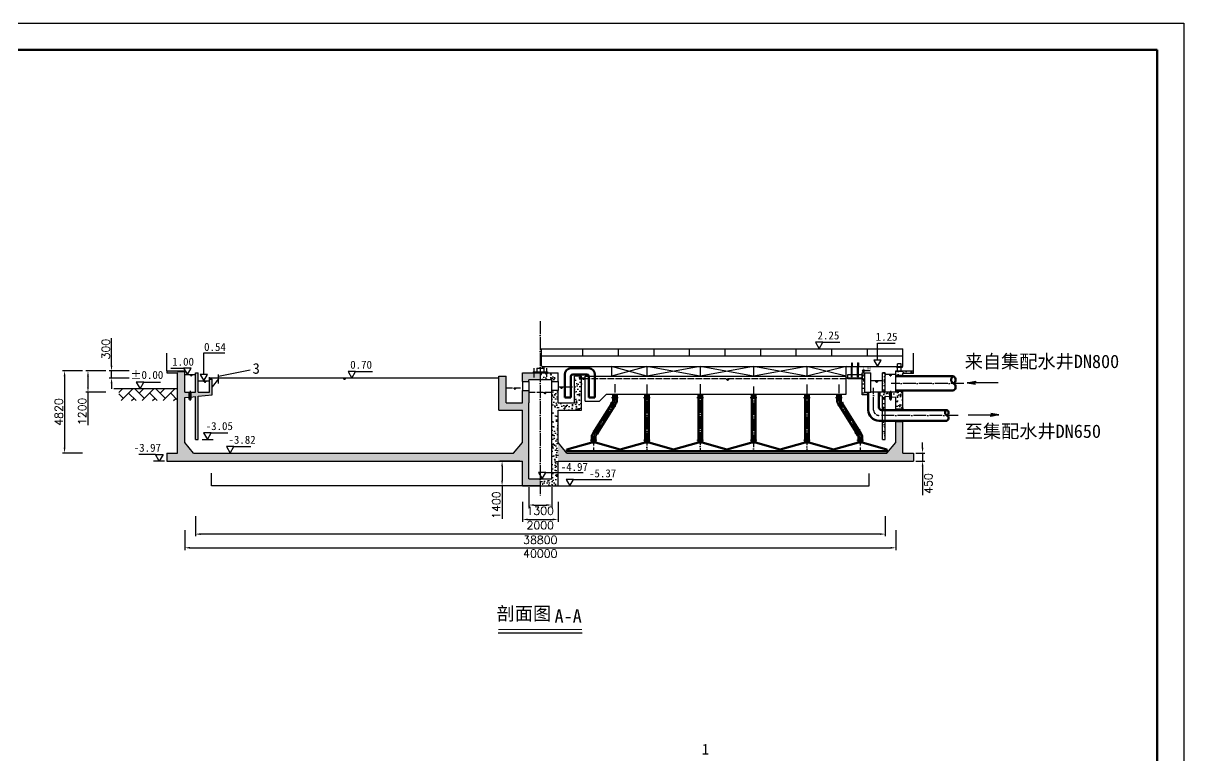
# Model space of a CAD drawing. Header units: millimetres. Extents: x 86531 to 531544, y 38321 to 278850.
# Drawn here: x 301231 to 366509, y 101596 to 142797 of the extents above; entities that cross this region are included whole.
import ezdxf

# ---------------------------------------------------------------- set-up
doc = ezdxf.new("R2010")
doc.units = ezdxf.units.MM
doc.linetypes.add('ACAD_ISO02W100', pattern=[15, 12, -3])
doc.linetypes.add('ACAD_ISO04W100', pattern=[30, 24, -3, 0, -3])
for name, color, linetype, lineweight in [('tukuang', 7, 'Continuous', 60), ('墙体', 7, 'Continuous', 30), ('墙体虚线', 7, 'ACAD_ISO02W100', 30), ('管线', 3, 'Continuous', 50), ('管线虚线', 3, 'ACAD_ISO02W100', 50)]:
    doc.layers.add(name, color=color, linetype=linetype, lineweight=lineweight)
for name, color, linetype in [('中心线', 1, 'ACAD_ISO04W100'), ('细实线', 7, 'Continuous'), ('虚线', 5, 'ACAD_ISO02W100'), ('辅助线', 5, 'Continuous')]:
    doc.layers.add(name, color=color, linetype=linetype)
doc.styles.get("Standard").update_dxf_attribs({"font": 'txt', "bigfont": 'gbcbig.shx'})
doc.dimstyles.new('二沉池', dxfattribs={"dimscale": 0, "dimtxt": 250, "dimasz": 300, "dimexe": 125, "dimexo": 125, "dimgap": 100, "dimtad": 2, "dimdec": 0, "dimtxsty": 'Standard', "dimcen": 2.5, "dimclrt": 7, "dimadec": 0, "dimazin": 0, "dimtfac": 1, "dimtdec": 0, "dimtmove": 0, "dimatfit": 3, "dimfxl": 1000, "dimfxlon": 1, "dimarcsym": 0})
pattern_1 = [(50, (249438.7, 92371.97), (546.554, -47.8173), [57.15, -628.65]), (355, (249438.7, 92371.97), (-105.7285, 573.17), [45.72, -502.92]), (100.451, (249484.24, 92368), (440.8275, 525.35), [48.57, -534.27]), (46.1842, (249438.7, 92524.37), (813.237, -126.127), [85.725, -942.975]), (96.6356, (249506.5, 92513.85), (712.2127, 742.2767), [72.855, -801.405]), (351.184, (249438.7, 92524.4), (712.214, 742.2754), [68.58, -754.38]), (21, (249514.9, 92486.27), (454.8446, -306.7966), [57.15, -628.65]), (326, (249514.9, 92486.27), (185.406, 552.564), [45.72, -502.92]), (71.4514, (249552.8, 92460.7), (640.2495, 245.7686), [48.57, -534.27]), (37.5, (249438.7, 92371.97), (9.2658, 253.6651), [0, -496.824, 0, -510.54, 0, -504.825]), (7.5, (249438.7, 92371.97), (200.459, 300.5417), [0, -291.084, 0, -485.394, 0, -192.405]), (327.5, (249268.77, 92371.97), (406.7718, -17.18623), [0, -190.5, 0, -594.36, 0, -788.67]), (317.5, (249192.57, 92371.97), (444.3875, 76.2795), [0, -247.65, 0, -394.716, 0, -560.07])]

# ---------------------------------------------------------------- blocks, each defined once
blk = doc.blocks.new('*D68')
at = {"color": 0, "lineweight": -2, "transparency": 16777216}
for p, q in [((329314, 115887), (329314, 114762)), ((331314, 115887), (331314, 114762)), ((329614, 114887), (331014, 114887))]:
    blk.add_line(p, q, dxfattribs=at)
at = {"color": 0, "transparency": 16777216}
for points in [[(329614, 114937), (329614, 114837), (329314, 114887)], [(331014, 114937), (331014, 114837), (331314, 114887)]]:
    blk.add_solid(points, dxfattribs=at)
at = {"layer": 'Defpoints', "color": 0, "transparency": 16777216}
for p in [(329314, 116772), (331314, 116772), (331314, 114887)]:
    blk.add_point(p, dxfattribs=at)
at = {"color": 7, "transparency": 16777216, "insert": (330314, 114562), "char_height": 450, "attachment_point": 5}
blk.add_mtext('2000', dxfattribs=at)
blk = doc.blocks.new('*D69')
at = {"color": 0, "lineweight": -2, "transparency": 16777216}
for p, q in [((329664, 116699), (329664, 115574)), ((330964, 116699), (330964, 115574)), ((329964, 115699), (330664, 115699))]:
    blk.add_line(p, q, dxfattribs=at)
at = {"color": 0, "transparency": 16777216}
for points in [[(329964, 115749), (329964, 115649), (329664, 115699)], [(330664, 115749), (330664, 115649), (330964, 115699)]]:
    blk.add_solid(points, dxfattribs=at)
at = {"layer": 'Defpoints', "color": 0, "transparency": 16777216}
for p in [(329664, 117172), (330964, 117172), (330964, 115699)]:
    blk.add_point(p, dxfattribs=at)
at = {"color": 7, "transparency": 16777216, "insert": (330314, 115374), "char_height": 450, "attachment_point": 5}
blk.add_mtext('1300', dxfattribs=at)
blk = doc.blocks.new('*D70')
at = {"color": 0, "lineweight": -2, "transparency": 16777216}
for p, q in [((310914, 115064), (310914, 113939)), ((349714, 115064), (349714, 113939)), ((349414, 114064), (311214, 114064))]:
    blk.add_line(p, q, dxfattribs=at)
at = {"color": 0, "transparency": 16777216}
for points in [[(311214, 114114), (311214, 114014), (310914, 114064)], [(349414, 114114), (349414, 114014), (349714, 114064)]]:
    blk.add_solid(points, dxfattribs=at)
at = {"layer": 'Defpoints', "color": 0, "transparency": 16777216}
for p in [(310914, 119392), (349714, 119392), (310914, 114064)]:
    blk.add_point(p, dxfattribs=at)
at = {"color": 7, "transparency": 16777216, "insert": (330314, 113739), "char_height": 450, "attachment_point": 5}
blk.add_mtext('38800', dxfattribs=at)
blk = doc.blocks.new('*D71')
at = {"color": 0, "lineweight": -2, "transparency": 16777216}
for p, q in [((310314, 114294), (310314, 113169)), ((350314, 114294), (350314, 113169)), ((310614, 113294), (350014, 113294))]:
    blk.add_line(p, q, dxfattribs=at)
at = {"color": 0, "transparency": 16777216}
for points in [[(310614, 113344), (310614, 113244), (310314, 113294)], [(350014, 113344), (350014, 113244), (350314, 113294)]]:
    blk.add_solid(points, dxfattribs=at)
at = {"layer": 'Defpoints', "color": 0, "transparency": 16777216}
for p in [(310314, 119222), (350314, 119222), (350314, 113294)]:
    blk.add_point(p, dxfattribs=at)
at = {"color": 7, "transparency": 16777216, "insert": (330314, 112969), "char_height": 450, "attachment_point": 5}
blk.add_mtext('40000', dxfattribs=at)
blk = doc.blocks.new('*D72')
at = {"color": 0, "lineweight": -2, "transparency": 16777216}
for p, q in [((304557, 123242), (303432, 123242)), ((303557, 122942), (303557, 118922)), ((304557, 118622), (303432, 118622))]:
    blk.add_line(p, q, dxfattribs=at)
at = {"color": 0, "transparency": 16777216}
for points in [[(303507, 122942), (303607, 122942), (303557, 123242)], [(303507, 118922), (303607, 118922), (303557, 118622)]]:
    blk.add_solid(points, dxfattribs=at)
at = {"layer": 'Defpoints', "color": 0, "transparency": 16777216}
for p in [(309914, 123242), (303557, 118622), (309914, 118622)]:
    blk.add_point(p, dxfattribs=at)
at = {"color": 7, "transparency": 16777216, "insert": (303232, 120932), "char_height": 450, "attachment_point": 5, "rotation": 90}
blk.add_mtext('4820', dxfattribs=at)
blk = doc.blocks.new('*D73')
at = {"color": 0, "lineweight": -2, "transparency": 16777216}
for p, q in [((305873, 123242), (304748, 123242)), ((304873, 122942), (304873, 122342)), ((305873, 122042), (304748, 122042)), ((304873, 122042), (304873, 120192))]:
    blk.add_line(p, q, dxfattribs=at)
at = {"color": 0, "transparency": 16777216}
for points in [[(304823, 122942), (304923, 122942), (304873, 123242)], [(304823, 122342), (304923, 122342), (304873, 122042)]]:
    blk.add_solid(points, dxfattribs=at)
at = {"layer": 'Defpoints', "color": 0, "transparency": 16777216}
for p in [(310314, 123242), (304873, 122042), (310314, 122042)]:
    blk.add_point(p, dxfattribs=at)
at = {"color": 7, "transparency": 16777216, "insert": (304548, 120967), "char_height": 450, "attachment_point": 5, "rotation": 90}
blk.add_mtext('1200', dxfattribs=at)
blk = doc.blocks.new('*D74')
at = {"color": 0, "lineweight": -2, "transparency": 16777216}
for p, q in [((329166, 118172), (328041, 118172)), ((328166, 117872), (328166, 117072)), ((329166, 116772), (328041, 116772)), ((328166, 116772), (328166, 114922))]:
    blk.add_line(p, q, dxfattribs=at)
at = {"color": 0, "transparency": 16777216}
for points in [[(328116, 117872), (328216, 117872), (328166, 118172)], [(328116, 117072), (328216, 117072), (328166, 116772)]]:
    blk.add_solid(points, dxfattribs=at)
at = {"layer": 'Defpoints', "color": 0, "transparency": 16777216}
for p in [(329314, 118172), (328166, 116772), (329314, 116772)]:
    blk.add_point(p, dxfattribs=at)
at = {"color": 7, "transparency": 16777216, "insert": (327841, 115697), "char_height": 450, "attachment_point": 5, "rotation": 90}
blk.add_mtext('1400', dxfattribs=at)
blk = doc.blocks.new('*D75')
at = {"color": 0, "lineweight": -2, "transparency": 16777216}
for p, q in [((306199, 123542), (306199, 125092)), ((307199, 123242), (306074, 123242)), ((307199, 122842), (306074, 122842)), ((306199, 122842), (306199, 123242)), ((306199, 122542), (306199, 122242))]:
    blk.add_line(p, q, dxfattribs=at)
at = {"color": 0, "transparency": 16777216}
for points in [[(306149, 123542), (306249, 123542), (306199, 123242)], [(306149, 122542), (306249, 122542), (306199, 122842)]]:
    blk.add_solid(points, dxfattribs=at)
at = {"layer": 'Defpoints', "color": 0, "transparency": 16777216}
for p in [(306199, 123242), (310314, 123242), (311714, 122842)]:
    blk.add_point(p, dxfattribs=at)
at = {"color": 7, "transparency": 16777216, "insert": (305874, 124467), "char_height": 450, "attachment_point": 5, "rotation": 90}
blk.add_mtext('300', dxfattribs=at)
blk = doc.blocks.new('*D77')
at = {"color": 0, "lineweight": -2, "transparency": 16777216}
for p, q in [((351817, 118922), (351817, 119222)), ((351439, 118622), (351942, 118622)), ((351439, 118172), (351942, 118172)), ((351817, 118622), (351817, 118172)), ((351817, 117872), (351817, 116247))]:
    blk.add_line(p, q, dxfattribs=at)
at = {"color": 0, "transparency": 16777216}
for points in [[(351767, 118922), (351867, 118922), (351817, 118622)], [(351767, 117872), (351867, 117872), (351817, 118172)]]:
    blk.add_solid(points, dxfattribs=at)
at = {"layer": 'Defpoints', "color": 0, "transparency": 16777216}
for p in [(351314, 118622), (351314, 118172), (351817, 118172)]:
    blk.add_point(p, dxfattribs=at)
at = {"color": 7, "transparency": 16777216, "insert": (352142, 116909), "char_height": 450, "attachment_point": 5, "rotation": 90}
blk.add_mtext('450', dxfattribs=at)

msp = doc.modelspace()

# ---------------------------------------------------------------- hatches: boundary and pattern name
h = msp.add_hatch()
h.set_pattern_fill('AR-HBONE', color=256, scale=104.47541, style=0)
h.set_pattern_definition([(45, (300660.05, 72348), (5e-14, 591.002), [1253.705, -417.902]), (135, (300955.55, 72643.5), (5e-14, 591.002), [1253.705, -417.902])])
h.paths.add_polyline_path([(309914.661, 122228.46615), (306611.85657, 122228.46615), (306611.85657, 121568.94739), (309914.661, 121568.94739)])
at = {"layer": '墙体', "lineweight": -3}
h = msp.add_hatch(dxfattribs=at)
h.set_pattern_fill('AR-CONC', color=256, scale=3, style=0)
h.set_pattern_definition(pattern_1)
h.paths.add_polyline_path([(329663.82628, 121441.96539), (329663.82628, 122141.96539), (329313.82628, 122141.96539), (329313.82628, 121441.96539), (328388.82628, 121441.96539), (328388.82628, 122941.96539), (327988.82628, 122941.96539), (327988.82628, 121041.96539), (329313.82628, 121041.96539), (329313.82628, 119212.82728), (328813.82628, 118621.96539), (310813.82628, 118621.96539), (310313.82628, 119221.93636), (310313.82628, 121741.96539), (310588.82628, 121768.57829), (310588.82628, 122041.96539), (310313.82628, 122041.96539), (310313.82628, 123211.96539), (309913.82628, 123211.96539), (309913.82628, 123241.96539), (309313.82628, 123241.96539), (309313.82628, 123141.96539), (309913.82628, 123141.96539), (309913.82628, 119371.96539), (309913.82628, 118621.96539), (309313.82628, 118621.96539), (309313.82628, 118171.96539), (329313.82628, 118171.96539), (329313.82628, 116771.96539), (330313.82628, 116771.96539), (330313.82628, 117171.96539), (329663.82628, 117171.96539)])
h.paths.add_polyline_path([(310313.82628, 123241.96539), (309913.82628, 123241.96539), (309913.82628, 123211.96539), (310313.82628, 123211.96539)])
h.paths.add_polyline_path([(311863.82628, 122781.96539), (311713.82628, 122781.96539), (311713.82628, 122041.96539), (311063.82628, 122041.96539), (311063.82628, 123141.96539), (310913.82628, 123141.96539), (310913.82628, 122041.96539), (310638.82628, 122041.96539), (310638.82628, 121773.417), (310913.82628, 121800.0299), (310913.82628, 119391.96539), (311063.82628, 119391.96539), (311063.82628, 121814.54603), (311863.82628, 121891.96539)], flags=17)
h.paths.add_polyline_path([(329908.82628, 123126.96539), (329908.82628, 123141.96539), (329313.82628, 123141.96539), (329313.82628, 122641.96539), (329663.82628, 122641.96539), (329663.82628, 122741.96539), (330313.82628, 122741.96539), (330313.82628, 123141.96539), (330008.82628, 123141.96539), (330008.82628, 123126.96539)])
h = msp.add_hatch(dxfattribs=at)
h.set_pattern_fill('AR-CONC', color=256, scale=3, style=0)
h.set_pattern_definition(pattern_1)
h.paths.add_polyline_path([(332638.82628, 122941.96539), (332238.82628, 122941.96539), (332238.82628, 121441.96539), (331313.82628, 121441.96539), (331313.82628, 122141.96539), (330963.82628, 122141.96539), (330963.82628, 117171.96539), (330313.82628, 117171.96539), (330313.82628, 116771.96539), (331313.82628, 116771.96539), (331313.82628, 121041.96539), (332638.82628, 121041.96539)])
h.paths.add_polyline_path([(331313.82628, 123141.96539), (330718.82628, 123141.96539), (330718.82628, 123126.96539), (330618.82628, 123126.96539), (330618.82628, 123141.96539), (330313.82628, 123141.96539), (330313.82628, 122741.96539), (330963.82628, 122741.96539), (330963.82628, 122641.96539), (331313.82628, 122641.96539)])
h = msp.add_hatch(dxfattribs=at)
h.set_pattern_fill('AR-CONC', color=256, scale=3, style=0)
h.set_pattern_definition(pattern_1)
h.paths.add_polyline_path([(349713.82628, 120441.96539), (349563.82628, 120441.96539), (349563.82628, 119391.96539), (349713.82628, 119391.96539)])
h.paths.add_polyline_path([(349713.82628, 121800.0299), (349988.82628, 121773.417), (349988.82628, 122041.96539), (349713.82628, 122041.96539), (349713.82628, 123141.96539), (349563.82628, 123141.96539), (349563.82628, 122041.96539), (349388.82628, 122041.96539), (349388.82628, 121831.48151), (349563.82628, 121814.54603), (349563.82628, 121041.96539), (349713.82628, 121041.96539)])
h.paths.add_polyline_path([(348563.82628, 122841.96539), (348413.82628, 122841.96539), (348413.82628, 122791.96539), (348413.82628, 122541.96539), (348413.82628, 121891.96539), (348738.82628, 121891.96539), (348738.82628, 122041.96539), (348563.82628, 122041.96539)])
h.paths.add_polyline_path([(348563.82628, 123141.96539), (348413.82628, 123141.96539), (348413.82628, 122841.96539), (348563.82628, 122841.96539)])
at = {"layer": '墙体'}
h = msp.add_hatch(dxfattribs=at)
h.set_pattern_fill('AR-CONC', color=256, scale=3, style=0)
h.set_pattern_definition(pattern_1)
h.paths.add_polyline_path([(351313.82628, 123241.96539), (350713.82628, 123241.96539), (350713.82628, 123211.96539), (350313.82628, 123211.96539), (350313.82628, 122971.96539), (350713.82628, 122971.96539), (350713.82628, 123091.96539), (351313.82628, 123091.96539)])
h = msp.add_hatch(dxfattribs=at)
h.set_pattern_fill('AR-CONC', color=256, scale=3, style=0)
h.set_pattern_definition(pattern_1)
h.paths.add_polyline_path([(350713.82628, 123241.96539), (350313.82628, 123241.96539), (350313.82628, 123211.96539), (350713.82628, 123211.96539)])
at = {"layer": '墙体', "lineweight": -3}
h = msp.add_hatch(dxfattribs=at)
h.set_pattern_fill('AR-CONC', color=256, scale=3, style=0)
h.set_pattern_definition(pattern_1)
h.paths.add_polyline_path([(350713.82628, 122111.96539), (350313.82628, 122111.96539), (350313.82628, 122041.96539), (350038.82628, 122041.96539), (350038.82628, 121768.57829), (350313.82628, 121741.96539), (350313.82628, 121066.96539), (350713.82628, 121066.96539)])
h = msp.add_hatch(dxfattribs=at)
h.set_pattern_fill('AR-CONC', color=256, scale=3, style=0)
h.set_pattern_definition(pattern_1)
h.paths.add_polyline_path([(351313.82628, 118621.96539), (350713.82628, 118621.96539), (350713.82628, 120416.96539), (350313.82628, 120416.96539), (350313.82628, 119221.93636), (349813.82628, 118621.96539), (331813.82628, 118621.96539), (331313.82628, 119212.82728), (331313.82628, 118171.96539), (351313.82628, 118171.96539)])

# ---------------------------------------------------------------- linework, layer by layer
for p, q in [((240359.43483, 142796.93902), (366509.43483, 142796.93902)), ((366509.43483, 142796.93902), (366509.43483, 53696.93902)), ((346214.2554, 124854.77757), (347160.40743, 124854.77757)), ((349277.26574, 123854.77717), (349277.26574, 124799.36556)), ((349277.26574, 124799.36556), (350274.33571, 124799.36556)), ((309313.82628, 123241.96539), (309313.82628, 124241.96539)), ((311388.82628, 123044.77717), (311388.82628, 124265.94224)), ((311388.82628, 124265.94224), (312577.94212, 124265.94224)), ((330363.82628, 124491.96539), (330363.82628, 123541.96539)), ((351313.82628, 123241.96539), (351313.82628, 124241.96539)), ((309528.16862, 123404.77717), (310253.82863, 123404.77717)), ((347513.82628, 121941.96539), (347513.82628, 123491.96539)), ((347813.82628, 122916.96539), (347813.82628, 123491.96539)), ((347863.82628, 122916.96539), (347863.82628, 123491.96539)), ((348163.82628, 122916.96539), (348163.82628, 123491.96539)), ((348213.82628, 122916.96539), (348213.82628, 123491.96539)), ((310313.82628, 123041.96539), (310913.82628, 123041.96539)), ((310597.78513, 123018.98066), (310758.80413, 123018.98066)), ((310632.2892, 122995.99587), (310728.90053, 122995.99587)), ((310664.49297, 122973.01115), (310701.29734, 122973.01115)), ((327988.82628, 122841.96539), (311713.82628, 122841.96539)), ((312213.82628, 122791.96539), (311863.82628, 122336.96539)), ((312213.82628, 122948.48886), (314002.05519, 123311.27118)), ((319219.12454, 122818.98066), (319380.14354, 122818.98066)), ((319253.62861, 122795.99587), (319350.23994, 122795.99587)), ((319285.83239, 122773.01115), (319322.63675, 122773.01115)), ((319927.90619, 123204.77717), (320874.05822, 123204.77717)), ((330963.82628, 122741.96539), (329663.82628, 122741.96539)), ((332838.82628, 122841.96539), (332638.82628, 122841.96539)), ((332654.67301, 122818.98066), (332815.69202, 122818.98066)), ((332689.17708, 122795.99587), (332785.78841, 122795.99587)), ((332721.38086, 122773.01115), (332758.18523, 122773.01115)), ((332838.82628, 121541.96539), (332838.82628, 122941.96539)), ((332838.82628, 122941.96539), (347513.82628, 122941.96539)), ((340778.72023, 122768.98066), (340939.73924, 122768.98066)), ((340813.2243, 122745.99587), (340909.83563, 122745.99587)), ((348413.82628, 122841.96539), (347513.82628, 122841.96539)), ((347613.82628, 122791.96539), (347613.82628, 123041.96539)), ((347613.82628, 123041.96539), (348413.82628, 123041.96539)), ((348413.82628, 122791.96539), (347613.82628, 122791.96539)), ((347813.82628, 122916.96539), (347863.82628, 122916.96539)), ((348163.82628, 122916.96539), (348213.82628, 122916.96539)), ((348413.82628, 123041.96539), (348413.82628, 122791.96539)), ((348558.64937, 123262.90278), (348874.03338, 123262.90278)), ((350313.82628, 123041.96539), (349713.82628, 123041.96539)), ((349929.67301, 123018.98066), (350090.69202, 123018.98066)), ((349964.17708, 122995.99587), (350060.78841, 122995.99587)), ((349996.38086, 122973.01115), (350033.18523, 122973.01115)), ((309913.82628, 122241.96539), (306327.61154, 122241.96539)), ((308012.3891, 122604.77717), (308958.54114, 122604.77717)), ((311063.82628, 122681.96539), (311713.82628, 122681.96539)), ((311376.03546, 122658.98066), (311537.05446, 122658.98066)), ((311410.53953, 122635.99587), (311507.15085, 122635.99587)), ((311442.7433, 122613.01115), (311479.54767, 122613.01115)), ((328804.23297, 122268.98066), (328965.25198, 122268.98066)), ((328838.73704, 122245.99587), (328935.34837, 122245.99587)), ((328870.94082, 122223.01115), (328907.74519, 122223.01115)), ((331424.95548, 122318.98066), (331585.97448, 122318.98066)), ((331459.45955, 122295.99587), (331556.07088, 122295.99587)), ((331491.66333, 122273.01115), (331528.4677, 122273.01115)), ((340845.42808, 122723.01115), (340882.23245, 122723.01115)), ((349563.82628, 122681.96539), (348913.82628, 122681.96539)), ((349154.67301, 122658.98066), (349315.69202, 122658.98066)), ((349189.17708, 122635.99587), (349285.78841, 122635.99587)), ((349221.38086, 122613.01115), (349258.18523, 122613.01115)), ((330500.75406, 122018.98066), (330661.77306, 122018.98066)), ((330535.25813, 121995.99587), (330631.86946, 121995.99587)), ((330567.4619, 121973.01115), (330604.26627, 121973.01115)), ((332838.82628, 121541.96539), (333638.82628, 121541.96539)), ((333638.82628, 121541.96539), (334033.07466, 121941.96539)), ((334033.07466, 121941.96539), (347513.82628, 121941.96539)), ((311797.8263, 119754.77717), (312743.97833, 119754.77717)), ((311291.99474, 119391.96539), (311912.89598, 119391.96539)), ((313080.11089, 118984.77717), (314026.26292, 118984.77717)), ((308675.39557, 118534.77717), (307729.24354, 118534.77717)), ((309181.22714, 118171.96539), (308560.32589, 118171.96539)), ((312784.7882, 118621.96539), (312962.66598, 118621.96539)), ((330625.71843, 117534.77717), (332724.98346, 117534.77717)), ((332182.6874, 117134.77717), (334337.97913, 117134.77717)), ((331676.85583, 116771.96539), (332297.75708, 116771.96539)), ((332667.9399, 108486.89084), (327953.3802, 108486.89084))]:
    msp.add_line(p, q)
at = {"color": 3}
for p, q in [((311813.82628, 116771.96539), (311813.82628, 117494.71904)), ((348813.82628, 116771.96539), (348813.82628, 117469.5183)), ((330313.82628, 116771.96539), (311813.82628, 116771.96539)), ((330313.82628, 116771.96539), (348813.82628, 116771.96539))]:
    msp.add_line(p, q, dxfattribs=at)
for points in [[(346004.78592, 124491.96578), (346214.2554, 124854.77757), (345795.31644, 124854.77757)], [(310463.29811, 123041.96539), (310672.76759, 123404.77717), (310253.82863, 123404.77717)], [(349277.26574, 123491.96539), (349486.73522, 123854.77717), (349067.79625, 123854.77717)], [(311388.82628, 122681.96539), (311598.29577, 123044.77717), (311179.3568, 123044.77717)], [(319718.43671, 122841.96539), (319927.90619, 123204.77717), (319508.96723, 123204.77717)], [(348488.82621, 123141.96552), (348558.64937, 123262.90278), (348419.00305, 123262.90278)], [(307802.91962, 122241.96539), (308012.3891, 122604.77717), (307593.45014, 122604.77717)], [(311588.35682, 119391.96539), (311797.8263, 119754.77717), (311378.88734, 119754.77717)], [(312870.64141, 118621.96539), (313080.11089, 118984.77717), (312661.17192, 118984.77717)], [(308884.86505, 118171.96539), (308675.39557, 118534.77717), (309094.33454, 118534.77717)], [(330416.24895, 117171.96539), (330625.71843, 117534.77717), (330206.77947, 117534.77717)], [(331973.21791, 116771.96539), (332182.6874, 117134.77717), (331763.74843, 117134.77717)]]:
    msp.add_lwpolyline(points, close=True)
at = {"const_width": 10}
for points in [[(347843.82628, 123011.96539, -1), (347833.82628, 123011.96539, -1)], [(347843.82628, 122951.96539, -1), (347833.82628, 122951.96539, -1)], [(348193.82628, 123011.96539, -1), (348183.82628, 123011.96539, -1)], [(348193.82628, 122951.96539, -1), (348183.82628, 122951.96539, -1)]]:
    msp.add_lwpolyline(points, format="xyb", close=True, dxfattribs=at)
at = {"const_width": 52.2377}
msp.add_lwpolyline([(332667.9399, 108703.10941), (327953.3802, 108703.10941)], dxfattribs=at)
at = {"layer": 'Defpoints'}
for p, q in [((334313.82628, 123491.96539), (334313.82628, 122941.96539)), ((336313.82628, 123491.96539), (334313.82628, 122941.96539)), ((336313.82628, 122941.96539), (334313.82628, 123491.96539)), ((336313.82628, 123491.96539), (336313.82628, 122941.96539)), ((339313.82628, 122941.96539), (336313.82628, 123491.96539)), ((339313.82628, 123491.96539), (336313.82628, 122941.96539)), ((339313.82628, 123491.96539), (339313.82628, 122941.96539)), ((342313.82628, 123491.96539), (339313.82628, 122941.96539)), ((342313.82628, 122941.96539), (339313.82628, 123491.96539)), ((342313.82628, 123491.96539), (342313.82628, 122941.96539)), ((345313.82628, 122941.96539), (342313.82628, 123491.96539)), ((345313.82628, 123491.96539), (342313.82628, 122941.96539)), ((345313.82628, 123491.96539), (345313.82628, 122941.96539)), ((347513.82628, 123491.96539), (345313.82628, 122941.96539)), ((347513.82628, 122941.96539), (345313.82628, 123491.96539))]:
    msp.add_line(p, q, dxfattribs=at)
at = {"layer": 'tukuang'}
for p, q in [((244109.43483, 141296.93902), (365009.43483, 141296.93902)), ((365009.43483, 141296.93902), (365009.43483, 55196.93902)), ((365009.43483, 141296.93902), (365009.43483, 55196.93902))]:
    msp.add_line(p, q, dxfattribs=at)
at = {"layer": '中心线', "ltscale": 30}
for p, q in [((330313.82628, 126036.39005), (330313.82628, 116224.1993)), ((336313.82628, 122471.76928), (336313.82628, 118721.96539)), ((339313.82628, 122491.7658), (339313.82628, 118721.96539)), ((342313.82628, 122365.18216), (342313.82628, 118721.96539)), ((345313.82628, 122484.75482), (345313.82628, 118721.96539)), ((349063.82628, 121041.96539), (349063.82628, 122291.04874)), ((354129.6331, 122541.96539), (350048.95393, 122541.96539)), ((333344.22662, 119641.92631), (334483.42594, 121464.64522)), ((348283.42594, 119641.92631), (347144.22662, 121464.64522)), ((353818.12515, 120741.96539), (349363.82628, 120741.96539))]:
    msp.add_line(p, q, dxfattribs=at)
at = {"layer": '中心线', "ltscale": 10}
for p, q in [((329958.82628, 123393.52336), (329958.82628, 122868.39587)), ((330668.82628, 123393.52336), (330668.82628, 122900.41577)), ((350685.63793, 123441.96539), (350352.86068, 123441.96539)), ((350013.82628, 122115.10927), (350013.82628, 121574.24654))]:
    msp.add_line(p, q, dxfattribs=at)
at = {"layer": '中心线'}
for p, q in [((347813.82628, 122916.96539), (347813.82628, 122916.96539)), ((310613.82628, 122115.10927), (310613.82628, 121574.24654))]:
    msp.add_line(p, q, dxfattribs=at)
at = {"layer": '中心线', "ltscale": 20}
for p, q in [((334513.82628, 122505.09681), (334513.82628, 121570.64501)), ((347113.82628, 122475.50847), (347113.82628, 121570.64501)), ((333313.82628, 119535.92652), (333313.82628, 118721.96539)), ((348313.82628, 119535.92652), (348313.82628, 118721.96539))]:
    msp.add_line(p, q, dxfattribs=at)
at = {"layer": '中心线', "ltscale": 10}
for centre, radius, start, end in [((334313.82628, 121570.64501), 200, 327.9946167916, 0), ((347313.82628, 121570.64501), 200, 180, 212.0053832084), ((349363.82628, 121041.96539), 300, 180, 270), ((333513.82628, 119535.92652), 200, 147.9946167916, 180), ((348113.82628, 119535.92652), 200, 0, 32.0053832084)]:
    msp.add_arc(centre, radius, start, end, dxfattribs=at)
at = {"layer": '墙体', "lineweight": -3}
for p, q in [((330363.82628, 124491.96539), (350713.82628, 124491.96539)), ((330363.82628, 124091.96539), (350713.82628, 124091.96539)), ((332713.82628, 124091.96539), (332713.82628, 124491.96539)), ((334713.82628, 124091.96539), (334713.82628, 124491.96539)), ((336713.82628, 124091.96539), (336713.82628, 124491.96539)), ((338713.82628, 124091.96539), (338713.82628, 124491.96539)), ((340713.82628, 124091.96539), (340713.82628, 124491.96539)), ((340713.82628, 124091.96539), (340713.82628, 124491.96539)), ((342713.82628, 124091.96539), (342713.82628, 124491.96539)), ((344713.82628, 124091.96539), (344713.82628, 124491.96539)), ((346713.82628, 124091.96539), (346713.82628, 124491.96539)), ((348713.82628, 124091.96539), (348713.82628, 124491.96539)), ((350713.82628, 123491.96539), (350713.82628, 124491.96539)), ((330113.82628, 123391.96539), (330513.82628, 123391.96539)), ((330113.82628, 123391.96539), (330113.82628, 123141.96539)), ((330413.82628, 123491.96539), (330363.82628, 123541.96539)), ((330413.82628, 123491.96539), (350713.82628, 123491.96539)), ((330413.82628, 123491.96539), (330413.82628, 123391.96539)), ((330513.82628, 123491.96539), (330513.82628, 123141.96539)), ((312213.82628, 122541.96539), (312213.82628, 123041.96539)), ((329908.82628, 123191.96539), (329908.82628, 123126.96539)), ((329908.82628, 123191.96539), (330718.82628, 123191.96539)), ((329908.82628, 123126.96539), (330008.82628, 123126.96539)), ((330008.82628, 123141.96539), (330008.82628, 123126.96539)), ((330618.82628, 123141.96539), (330618.82628, 123126.96539)), ((330618.82628, 123126.96539), (330718.82628, 123126.96539)), ((330718.82628, 123191.96539), (330718.82628, 123126.96539))]:
    msp.add_line(p, q, dxfattribs=at)
at = {"layer": '墙体'}
for p, q in [((309313.82628, 123241.96539), (310313.82628, 123241.96539)), ((309313.82628, 123241.96539), (309313.82628, 123141.96539)), ((309313.82628, 123141.96539), (309913.82628, 123141.96539)), ((309913.82628, 123211.96539), (309913.82628, 123241.96539)), ((309913.82628, 123211.96539), (310313.82628, 123211.96539)), ((309913.82628, 119371.96539), (309913.82628, 123141.96539)), ((310313.82628, 122041.96539), (310313.82628, 123241.96539)), ((310913.82628, 123141.96539), (311063.82628, 123141.96539)), ((310913.82628, 122041.96539), (310913.82628, 123141.96539)), ((311063.82628, 122041.96539), (311063.82628, 123141.96539)), ((311713.82628, 122041.96539), (311713.82628, 122887.96539)), ((311713.82628, 122781.96539), (311863.82628, 122781.96539)), ((311863.82628, 121891.96539), (311863.82628, 122781.96539)), ((327988.82628, 122941.96539), (328388.82628, 122941.96539)), ((327988.82628, 121041.96539), (327988.82628, 122941.96539)), ((328388.82628, 121441.96539), (328388.82628, 122941.96539)), ((329313.82628, 123141.96539), (331313.82628, 123141.96539)), ((329313.82628, 122641.96539), (329313.82628, 123141.96539)), ((329663.82628, 122641.96539), (329663.82628, 122741.96539)), ((330963.82628, 122641.96539), (330963.82628, 122741.96539)), ((331313.82628, 122641.96539), (331313.82628, 123141.96539)), ((332638.82628, 122941.96539), (332238.82628, 122941.96539)), ((332238.82628, 121441.96539), (332238.82628, 122941.96539)), ((332638.82628, 121041.96539), (332638.82628, 122941.96539)), ((348413.82628, 121891.96539), (348413.82628, 123141.96539)), ((348413.82628, 123141.96539), (348563.82628, 123141.96539)), ((348413.82628, 122541.96539), (348413.82628, 123041.96539)), ((348563.82628, 122041.96539), (348563.82628, 123141.96539)), ((348563.82628, 123141.96539), (348913.82628, 123141.96539)), ((348913.82628, 122041.96539), (348913.82628, 123141.96539)), ((349713.82628, 123141.96539), (349563.82628, 123141.96539)), ((349563.82628, 122041.96539), (349563.82628, 123141.96539)), ((349713.82628, 122041.96539), (349713.82628, 123141.96539)), ((350313.82628, 122041.96539), (350313.82628, 123241.96539)), ((350313.82628, 123241.96539), (351313.82628, 123241.96539)), ((350713.82628, 123211.96539), (350313.82628, 123211.96539)), ((350713.82628, 123211.96539), (350713.82628, 123241.96539)), ((351313.82628, 123091.96539), (350713.82628, 123091.96539)), ((350713.82628, 122941.96539), (350713.82628, 123091.96539)), ((351313.82628, 123091.96539), (351313.82628, 123241.96539)), ((329313.82628, 122641.96539), (329663.82628, 122641.96539)), ((329313.82628, 122641.96539), (329313.82628, 122141.96539)), ((329313.82628, 121441.96539), (329313.82628, 122141.96539)), ((329663.82628, 122641.96539), (329663.82628, 122141.96539)), ((329663.82628, 122141.96539), (329663.82628, 121441.96539)), ((330963.82628, 122641.96539), (331313.82628, 122641.96539)), ((330963.82628, 122141.96539), (330963.82628, 122641.96539)), ((330963.82628, 117171.96539), (330963.82628, 122141.96539)), ((331313.82628, 122141.96539), (330963.82628, 122141.96539)), ((331313.82628, 122641.96539), (331313.82628, 122141.96539)), ((331313.82628, 121441.96539), (331313.82628, 122141.96539)), ((350713.82628, 121041.96539), (350713.82628, 122141.96539)), ((310313.82628, 122041.96539), (310913.82628, 122041.96539)), ((310313.82628, 121741.96539), (310588.82628, 121768.57829)), ((310313.82628, 119221.93636), (310313.82628, 121741.96539)), ((310638.82628, 121773.417), (310913.82628, 121800.0299)), ((310913.82628, 119391.96539), (310913.82628, 121800.0299)), ((311063.82628, 122041.96539), (311713.82628, 122041.96539)), ((311063.82628, 121814.54603), (311863.82628, 121891.96539)), ((311063.82628, 119391.96539), (311063.82628, 121814.54603)), ((328388.82628, 121441.96539), (329313.82628, 121441.96539)), ((329663.82628, 117171.96539), (329663.82628, 121441.96539)), ((331313.82628, 121441.96539), (332238.82628, 121441.96539)), ((348763.82628, 121891.96539), (348413.82628, 121891.96539)), ((348563.82628, 122041.96539), (348913.82628, 122041.96539)), ((349563.82628, 122041.96539), (348913.82628, 122041.96539)), ((349563.82628, 121814.54603), (349363.82628, 121833.90087)), ((349563.82628, 119391.96539), (349563.82628, 121814.54603)), ((350313.82628, 122041.96539), (349713.82628, 122041.96539)), ((349713.82628, 119391.96539), (349713.82628, 121800.0299)), ((350313.82628, 121741.96539), (349713.82628, 121800.0299)), ((350313.82628, 121041.96539), (350313.82628, 121741.96539)), ((327988.82628, 121041.96539), (329313.82628, 121041.96539)), ((329313.82628, 119212.82728), (329313.82628, 121041.96539)), ((331313.82628, 119212.82728), (331313.82628, 121041.96539)), ((331313.82628, 121041.96539), (332638.82628, 121041.96539)), ((350313.82628, 119221.93636), (350313.82628, 120441.96539)), ((350713.82628, 118621.96539), (350713.82628, 120441.96539)), ((309913.82628, 118621.96539), (309913.82628, 119371.96539)), ((310813.82628, 118621.96539), (310313.82628, 119221.93636)), ((310913.82628, 119391.96539), (311063.82628, 119391.96539)), ((328813.82628, 118621.96539), (329313.82628, 119212.82728)), ((331813.82628, 118621.96539), (331313.82628, 119212.82728)), ((349563.82628, 119391.96539), (349713.82628, 119391.96539)), ((349813.82628, 118621.96539), (350313.82628, 119221.93636)), ((309313.82628, 118621.96539), (309913.82628, 118621.96539)), ((309313.82628, 118621.96539), (309313.82628, 118171.96539)), ((309313.82628, 118171.96539), (329313.82628, 118171.96539)), ((310813.82628, 118621.96539), (328813.82628, 118621.96539)), ((329313.82628, 116771.96539), (329313.82628, 118171.96539)), ((331313.82628, 116771.96539), (331313.82628, 118171.96539)), ((331313.82628, 118171.96539), (351313.82628, 118171.96539)), ((331813.82628, 118621.96539), (349813.82628, 118621.96539)), ((350713.82628, 118621.96539), (351313.82628, 118621.96539)), ((351313.82628, 118621.96539), (351313.82628, 118171.96539)), ((329663.82628, 117171.96539), (330963.82628, 117171.96539)), ((329313.82628, 116771.96539), (331313.82628, 116771.96539))]:
    msp.add_line(p, q, dxfattribs=at)
at = {"layer": '墙体虚线'}
msp.add_line((329313.82628, 122141.96539), (329663.82628, 122141.96539), dxfattribs=at)
at = {"layer": '管线'}
for p, q in [((333038.82628, 123391.96539), (332038.82628, 123391.96539)), ((331688.82628, 121741.96539), (331688.82628, 123041.96539)), ((332038.82628, 121741.96539), (332038.82628, 122941.96539)), ((332938.82628, 123041.96539), (332138.82628, 123041.96539)), ((333038.82628, 121741.96539), (333038.82628, 122941.96539)), ((333388.82628, 121741.96539), (333388.82628, 123041.96539)), ((350713.82628, 122971.96539), (350313.82628, 122971.96539)), ((353550.35432, 122941.96539), (350313.82628, 122941.96539)), ((350513.82628, 123001.96539), (350513.82628, 122971.96539)), ((353550.35432, 122141.96539), (350313.82628, 122141.96539)), ((350713.82628, 122111.96539), (350313.82628, 122111.96539)), ((350513.82628, 122111.96539), (350513.82628, 122081.96539)), ((310588.82628, 121768.57829), (310588.82628, 121641.96539)), ((310588.82628, 121641.96539), (310638.82628, 121641.96539)), ((310638.82628, 121773.417), (310638.82628, 121641.96539)), ((332038.82628, 121741.96539), (331688.82628, 121741.96539)), ((333388.82628, 121741.96539), (333038.82628, 121741.96539)), ((334318.29176, 121445.71403), (334286.47857, 121394.84242)), ((334302.38517, 121420.27822), (334523.29962, 121282.12666)), ((334318.29176, 121445.71403), (334539.20621, 121307.56247)), ((334343.72757, 121429.80744), (334383.42594, 121493.32484)), ((334383.82628, 121756.3052), (334643.82628, 121756.3052)), ((334383.82628, 121756.3052), (334383.82628, 121716.3052)), ((334383.82628, 121736.3052), (334643.82628, 121736.3052)), ((334383.82628, 121716.3052), (334643.82628, 121716.3052)), ((334413.82628, 121941.96539), (334413.82628, 121756.3052)), ((334413.82628, 121716.3052), (334413.82628, 121599.32463)), ((334513.77041, 121323.46906), (334583.39833, 121434.80921)), ((334613.82628, 121941.96539), (334613.82628, 121756.3052)), ((334613.82628, 121716.3052), (334613.82628, 121540.85317)), ((334643.82628, 121756.3052), (334643.82628, 121716.3052)), ((336183.82628, 121756.3052), (336443.82628, 121756.3052)), ((336183.82628, 121756.3052), (336183.82628, 121716.3052)), ((336183.82628, 121736.3052), (336443.82628, 121736.3052)), ((336183.82628, 121716.3052), (336443.82628, 121716.3052)), ((336213.82628, 121941.96539), (336213.82628, 121756.3052)), ((336213.82628, 121716.3052), (336213.82628, 119361.96539)), ((336413.82628, 121941.96539), (336413.82628, 121756.3052)), ((336413.82628, 121716.3052), (336413.82628, 119361.96539)), ((336443.82628, 121756.3052), (336443.82628, 121716.3052)), ((339183.82628, 121756.3052), (339443.82628, 121756.3052)), ((339183.82628, 121756.3052), (339183.82628, 121716.3052)), ((339183.82628, 121736.3052), (339443.82628, 121736.3052)), ((339183.82628, 121716.3052), (339443.82628, 121716.3052)), ((339213.82628, 121941.96539), (339213.82628, 121756.3052)), ((339213.82628, 121716.3052), (339213.82628, 119361.96539)), ((339413.82628, 121941.96539), (339413.82628, 121756.3052)), ((339413.82628, 121716.3052), (339413.82628, 119361.96539)), ((339443.82628, 121756.3052), (339443.82628, 121716.3052)), ((342183.82628, 121756.3052), (342443.82628, 121756.3052)), ((342183.82628, 121756.3052), (342183.82628, 121716.3052)), ((342183.82628, 121736.3052), (342443.82628, 121736.3052)), ((342183.82628, 121716.3052), (342443.82628, 121716.3052)), ((342213.82628, 121941.96539), (342213.82628, 121756.3052)), ((342213.82628, 121716.3052), (342213.82628, 119361.96539)), ((342413.82628, 121941.96539), (342413.82628, 121756.3052)), ((342413.82628, 121716.3052), (342413.82628, 119361.96539)), ((342443.82628, 121756.3052), (342443.82628, 121716.3052)), ((345183.82628, 121756.3052), (345443.82628, 121756.3052)), ((345183.82628, 121756.3052), (345183.82628, 121716.3052)), ((345183.82628, 121736.3052), (345443.82628, 121736.3052)), ((345183.82628, 121716.3052), (345443.82628, 121716.3052)), ((345213.82628, 121941.96539), (345213.82628, 121756.3052)), ((345213.82628, 121716.3052), (345213.82628, 119361.96539)), ((345413.82628, 121941.96539), (345413.82628, 121756.3052)), ((345413.82628, 121716.3052), (345413.82628, 119361.96539)), ((345443.82628, 121756.3052), (345443.82628, 121716.3052)), ((347243.82628, 121756.3052), (346983.82628, 121756.3052)), ((346983.82628, 121756.3052), (346983.82628, 121716.3052)), ((347243.82628, 121736.3052), (346983.82628, 121736.3052)), ((347243.82628, 121716.3052), (346983.82628, 121716.3052)), ((347013.82628, 121941.96539), (347013.82628, 121756.3052)), ((347013.82628, 121716.3052), (347013.82628, 121540.85317)), ((347091.18971, 121359.75595), (347044.25424, 121434.80921)), ((347286.9132, 121482.15404), (347065.99875, 121344.00248)), ((347302.81979, 121456.71823), (347081.90534, 121318.56667)), ((347318.72639, 121431.28243), (347097.81194, 121293.13086)), ((347213.82628, 121941.96539), (347213.82628, 121756.3052)), ((347213.82628, 121716.3052), (347213.82628, 121599.32463)), ((347243.82628, 121756.3052), (347243.82628, 121716.3052)), ((347261.242, 121466.10024), (347244.22662, 121493.32484)), ((347286.9132, 121482.15404), (347318.72639, 121431.28243)), ((348738.82628, 121961.96539), (348698.82628, 121961.96539)), ((348738.82628, 122041.96539), (348738.82628, 121891.96539)), ((348763.82628, 122041.96539), (348763.82628, 121041.96539)), ((349363.82628, 122041.96539), (349363.82628, 121191.96539)), ((349388.82628, 122041.96539), (349388.82628, 121831.48151)), ((349428.82628, 121961.96539), (349388.82628, 121961.96539)), ((349988.82628, 121773.417), (349988.82628, 121641.96539)), ((350038.82628, 121641.96539), (349988.82628, 121641.96539)), ((350038.82628, 121768.57829), (350038.82628, 121641.96539)), ((333376.00041, 119881.44399), (334311.92763, 121378.92754)), ((333545.69529, 119775.44614), (334481.95722, 121272.59745)), ((334286.47857, 121394.84242), (334507.39302, 121256.69086)), ((334539.20621, 121307.56247), (334507.39302, 121256.69086)), ((347065.99875, 121344.00248), (347097.81194, 121293.13086)), ((348059.27424, 119811.71798), (347123.0029, 121308.88434)), ((348228.97857, 119917.72173), (347293.04194, 121415.22034)), ((353179.46759, 121041.96539), (349513.82628, 121041.96539)), ((350713.82628, 121066.96539), (350313.82628, 121066.96539)), ((350513.82628, 121066.96539), (350513.82628, 121106.96539)), ((353179.46759, 120441.96539), (349363.82628, 120441.96539)), ((350713.82628, 120416.96539), (350313.82628, 120416.96539)), ((350513.82628, 120376.96539), (350513.82628, 120416.96539)), ((333213.82628, 119361.96539), (333213.82628, 119564.60614)), ((333244.22662, 119670.60593), (333344.20047, 119830.56409)), ((333318.75638, 119846.45743), (333350.54307, 119897.34561)), ((333318.75638, 119846.45743), (333539.74277, 119708.42097)), ((333334.64972, 119871.90152), (333555.63611, 119733.86506)), ((333350.54307, 119897.34561), (333571.52946, 119759.30914)), ((333413.82628, 119361.96539), (333413.82628, 119507.19053)), ((333444.25424, 119613.23449), (333513.8821, 119724.57452)), ((333539.74277, 119708.42097), (333571.52946, 119759.30914)), ((348228.97857, 119917.72173), (348033.67174, 119795.72569)), ((348065.45843, 119744.83751), (348033.67174, 119795.72569)), ((348270.55147, 119908.31806), (348049.56508, 119770.2816)), ((348286.44481, 119882.87397), (348065.45843, 119744.83751)), ((348183.39833, 119613.23449), (348091.08744, 119760.84636)), ((348213.82628, 119361.96539), (348213.82628, 119507.19053)), ((348254.65813, 119933.76215), (348228.97857, 119917.72173)), ((348286.44481, 119882.87397), (348254.65813, 119933.76215)), ((348383.42594, 119670.60593), (348260.77851, 119866.84183)), ((348413.82628, 119361.96539), (348413.82628, 119564.60614)), ((333213.82628, 119221.96539), (331813.82628, 118821.96539)), ((331813.82628, 118821.96539), (331813.82628, 118721.96539)), ((333183.82628, 119361.96539), (333443.82628, 119361.96539)), ((333183.82628, 119361.96539), (333183.82628, 119321.96539)), ((333183.82628, 119341.96539), (333443.82628, 119341.96539)), ((333183.82628, 119321.96539), (333443.82628, 119321.96539)), ((333213.82628, 119221.96539), (333213.82628, 119321.96539)), ((333413.82628, 119221.96539), (333213.82628, 119221.96539)), ((333413.82628, 119221.96539), (333413.82628, 119321.96539)), ((334813.82628, 118821.96539), (333413.82628, 119221.96539)), ((333443.82628, 119361.96539), (333443.82628, 119321.96539)), ((336213.82628, 119221.96539), (334813.82628, 118821.96539)), ((334813.82628, 118821.96539), (334813.82628, 118721.96539)), ((336183.82628, 119361.96539), (336443.82628, 119361.96539)), ((336183.82628, 119361.96539), (336183.82628, 119321.96539)), ((336183.82628, 119341.96539), (336443.82628, 119341.96539)), ((336183.82628, 119321.96539), (336443.82628, 119321.96539)), ((336213.82628, 119321.96539), (336213.82628, 119221.96539)), ((336413.82628, 119221.96539), (336213.82628, 119221.96539)), ((336413.82628, 119321.96539), (336413.82628, 119221.96539)), ((337813.82628, 118821.96539), (336413.82628, 119221.96539)), ((336443.82628, 119361.96539), (336443.82628, 119321.96539)), ((339213.82628, 119221.96539), (337813.82628, 118821.96539)), ((337813.82628, 118821.96539), (337813.82628, 118721.96539)), ((339183.82628, 119361.96539), (339443.82628, 119361.96539)), ((339183.82628, 119361.96539), (339183.82628, 119321.96539)), ((339183.82628, 119341.96539), (339443.82628, 119341.96539)), ((339183.82628, 119321.96539), (339443.82628, 119321.96539)), ((339213.82628, 119321.96539), (339213.82628, 119221.96539)), ((339413.82628, 119221.96539), (339213.82628, 119221.96539)), ((339413.82628, 119321.96539), (339413.82628, 119221.96539)), ((340813.82628, 118821.96539), (339413.82628, 119221.96539)), ((339443.82628, 119361.96539), (339443.82628, 119321.96539)), ((342213.82628, 119221.96539), (340813.82628, 118821.96539)), ((340813.82628, 118821.96539), (340813.82628, 118721.96539)), ((342183.82628, 119361.96539), (342443.82628, 119361.96539)), ((342183.82628, 119361.96539), (342183.82628, 119321.96539)), ((342183.82628, 119341.96539), (342443.82628, 119341.96539)), ((342183.82628, 119321.96539), (342443.82628, 119321.96539)), ((342213.82628, 119321.96539), (342213.82628, 119221.96539)), ((342413.82628, 119221.96539), (342213.82628, 119221.96539)), ((342413.82628, 119321.96539), (342413.82628, 119221.96539)), ((343813.82628, 118821.96539), (342413.82628, 119221.96539)), ((342443.82628, 119361.96539), (342443.82628, 119321.96539)), ((345213.82628, 119221.96539), (343813.82628, 118821.96539)), ((343813.82628, 118821.96539), (343813.82628, 118721.96539)), ((345183.82628, 119361.96539), (345443.82628, 119361.96539)), ((345183.82628, 119361.96539), (345183.82628, 119321.96539)), ((345183.82628, 119341.96539), (345443.82628, 119341.96539)), ((345183.82628, 119321.96539), (345443.82628, 119321.96539)), ((345213.82628, 119321.96539), (345213.82628, 119221.96539)), ((345413.82628, 119221.96539), (345213.82628, 119221.96539)), ((345413.82628, 119321.96539), (345413.82628, 119221.96539)), ((346813.82628, 118821.96539), (345413.82628, 119221.96539)), ((345443.82628, 119361.96539), (345443.82628, 119321.96539)), ((348213.82628, 119221.96539), (346813.82628, 118821.96539)), ((346813.82628, 118821.96539), (346813.82628, 118721.96539)), ((348443.82628, 119361.96539), (348183.82628, 119361.96539)), ((348183.82628, 119361.96539), (348183.82628, 119321.96539)), ((348443.82628, 119341.96539), (348183.82628, 119341.96539)), ((348443.82628, 119321.96539), (348183.82628, 119321.96539)), ((348213.82628, 119221.96539), (348213.82628, 119321.96539)), ((348413.82628, 119221.96539), (348213.82628, 119221.96539)), ((348413.82628, 119221.96539), (348413.82628, 119321.96539)), ((349813.82628, 118821.96539), (348413.82628, 119221.96539)), ((348443.82628, 119361.96539), (348443.82628, 119321.96539)), ((349813.82628, 118821.96539), (349813.82628, 118721.96539)), ((349813.82628, 118721.96539), (331813.82628, 118721.96539))]:
    msp.add_line(p, q, dxfattribs=at)
for centre, radius, start, end in [((332038.82628, 123041.96539), 350, 90, 180), ((333038.82628, 123041.96539), 350, 0, 90), ((332138.82628, 122941.96539), 100, 90, 180), ((332938.82628, 122941.96539), 100, 0, 90), ((353645.44636, 122741.96539), 221.45541, 115.4292289219, 244.5707710781), ((353455.26227, 122741.96539), 221.45541, 295.4292289219, 64.5707710781), ((353455.26227, 122341.96539), 221.45541, 295.4292289219, 64.5707710781), ((334213.82628, 121599.32463), 200, 327.9946167916, 0), ((334413.82628, 121540.85317), 200, 327.9796933969, 0), ((347213.82628, 121540.85317), 200, 180, 212.0203066031), ((347413.82628, 121599.32463), 200, 180, 212.0053832084), ((349363.82628, 121041.96539), 600, 180, 270), ((349513.82628, 121191.96539), 150, 180, 270), ((353251.40939, 120891.96539), 166.35992, 115.6229350966, 244.3770649034), ((353107.52579, 120891.96539), 166.35992, 295.6229350966, 64.3770649034), ((353107.52579, 120591.96539), 166.35992, 295.6229350966, 64.3770649034), ((333413.82628, 119564.60614), 200, 147.9946167916, 180), ((333613.82628, 119507.19053), 200, 147.9796933969, 180), ((348013.82628, 119507.19053), 200, 0, 32.0203066031), ((348213.82628, 119564.60614), 200, 0, 32.0053832084)]:
    msp.add_arc(centre, radius, start, end, dxfattribs=at)
at = {"layer": '管线虚线'}
for p, q in [((310588.82628, 122041.96539), (310588.82628, 121768.57829)), ((310638.82628, 122041.96539), (310638.82628, 121773.417)), ((349988.82628, 122041.96539), (349988.82628, 121773.417)), ((350038.82628, 122041.96539), (350038.82628, 121768.57829))]:
    msp.add_line(p, q, dxfattribs=at)
at = {"layer": '细实线'}
for p, q in [((350413.82628, 123241.96539), (350413.82628, 123641.96539)), ((350613.82628, 123641.96539), (350413.82628, 123641.96539)), ((350613.82628, 123241.96539), (350613.82628, 123641.96539)), ((354326.53131, 122578.96388), (354791.84436, 122659.07977)), ((354326.53131, 122578.96388), (354791.84436, 122498.84799)), ((356063.28089, 122578.58445), (354326.53131, 122578.58445)), ((354791.84436, 122659.07977), (354791.84436, 122578.96388)), ((354375.84538, 120766.10518), (356112.59496, 120766.10518)), ((356112.59496, 120765.72575), (355647.28192, 120845.84165)), ((356112.59496, 120765.72575), (355647.28192, 120685.60986)), ((355647.28192, 120685.60986), (355647.28192, 120765.72575))]:
    msp.add_line(p, q, dxfattribs=at)
for points in [[(354326.53131, 122578.58445), (354791.84436, 122498.46856), (354791.84436, 122658.70034)], [(356112.59496, 120766.10518), (355647.28192, 120846.22107), (355647.28192, 120685.98929)]]:
    msp.add_solid(points, dxfattribs=at)
at = {"layer": '虚线'}
for p, q in [((347813.82628, 123691.96539), (347863.82628, 123691.96539)), ((347813.82628, 123691.96539), (347813.82628, 123491.96539)), ((347863.82628, 123691.96539), (347863.82628, 123491.96539)), ((348163.82628, 123691.96539), (348213.82628, 123691.96539)), ((348163.82628, 123691.96539), (348163.82628, 123491.96539)), ((348213.82628, 123691.96539), (348213.82628, 123491.96539))]:
    msp.add_line(p, q, dxfattribs=at)
at = {"layer": '虚线', "ltscale": 30}
for p, q in [((347513.82628, 122791.96539), (332838.82628, 122791.96539)), ((328388.82628, 122291.96539), (329313.82628, 122291.96539)), ((331313.82628, 122341.96539), (332238.82628, 122341.96539)), ((329663.82628, 122041.96539), (330963.82628, 122041.96539))]:
    msp.add_line(p, q, dxfattribs=at)
at = {"layer": '虚线', "const_width": 10}
for points in [[(347843.82628, 123641.96539, -1), (347833.82628, 123641.96539, -1)], [(347843.82628, 123521.96539, -1), (347833.82628, 123521.96539, -1)], [(348193.82628, 123641.96539, -1), (348183.82628, 123641.96539, -1)], [(348193.82628, 123521.96539, -1), (348183.82628, 123521.96539, -1)]]:
    msp.add_lwpolyline(points, format="xyb", close=True, dxfattribs=at)

# ---------------------------------------------------------------- texts
for s, insert, char_height, width, attachment_point in [('{\\fFangSong_GB2312|b0|i0|c134|p49;2.25}', (345910.25134, 125464.57119), 450, 1666.8910394, 1), ('{\\fFangSong_GB2312|b0|i0|c134|p49;1.25}', (349182.73116, 125388.75474), 450, 1666.8910394, 1), ('{\\fFangSong_GB2312|b0|i0|c134|p49;0.54}', (311404.58384, 124814.72874), 450, 555.6303465, 1), ('{\\fFangSong_GB2312|b0|i0|c134|p49;1.00}', (309611.01568, 123984.36529), 450, 1666.8910394, 1), ('{\\fFangSong_GB2312|b0|i0|c134|p49;3}', (314132.91218, 123680.59708), 600, 569.0809014, 1), ('{\\fFangSong_GB2312|b0|i0|c134|p49;0.70}', (319623.90214, 123814.57079), 450, 1666.8910394, 1), ('{\\fFangSong_GB2312|b0|i0|c134|p49;1.00}', (348457.31468, 123466.16732), 150, 555.6303465, 1), ('{\\fFangSong_GB2312|b0|i0|c134|p49;%%P0.00}', (307272.09229, 123241.96539), 450, 1666.8910394, 1), ('{\\fFangSong_GB2312|b0|i0|c134|p49;-3.05}', (311493.82225, 120364.57079), 450, 1666.8910394, 1), ('{\\fFangSong_GB2312|b0|i0|c134|p49;-3.82}', (312776.10683, 119594.57079), 450, 1666.8910394, 1), ('{\\fFangSong_GB2312|b0|i0|c134|p49;-3.97}', (308979.39963, 119144.57079), 450, 1666.8910394, 3), ('{\\fFangSong_GB2312|b0|i0|c134|p49;-4.97}', (331464.9678, 118066.96136), 450, 1666.8910394, 1), ('{\\fFangSong_GB2312|b0|i0|c134|p49;-5.37}', (333056.11769, 117707.20696), 450, 1666.8910394, 1), ('{\\fFangSong_GB2312|b0|i0|c134|p49;1}', (339401.22996, 102267.72732), 600, 569.0809014, 1)]:
    msp.add_mtext(s, dxfattribs=dict(insert=insert, char_height=char_height, width=width, attachment_point=attachment_point))
at = {"char_height": 750}
for s, insert, attachment_point in [('{\\fFangSong_GB2312|b0|i0|c134|p49;剖面图}', (329392.42443, 109968.9275), 2), ('{\\fFangSong_GB2312|b0|i0|c134|p49;A-A}', (331881.78855, 109453.02152), 5)]:
    msp.add_mtext(s, dxfattribs=dict(at, insert=insert, attachment_point=attachment_point))
at = {"layer": '辅助线', "color": 7, "char_height": 750, "attachment_point": 1}
for s, insert, width in [('{\\fFangSong_GB2312|b0|i0|c134|p49;来自集配水井DN800}', (354186.2311, 124151.30775), 8996.5407561), ('{\\fFangSong_GB2312|b0|i0|c134|p49;至集配水井DN650}', (354186.2311, 120225.73471), 8057.1722704)]:
    msp.add_mtext(s, dxfattribs=dict(at, insert=insert, width=width))

# ---------------------------------------------------------------- dimensions: what is measured, and where the dimension line sits
at = {"color": 3}
for base, p1, p2, text, picture, middle in [((306199.33515, 123241.96539), (311713.82628, 122841.96539), (310313.82628, 123241.96539), '300', '*D75', (305874.33515, 124466.96539)), ((303556.78145, 118621.96539), (309913.82628, 123241.96539), (309913.82628, 118621.96539), '4820', '*D72', (303231.78145, 120931.96539))]:
    dim = msp.add_linear_dim(base=base, p1=p1, p2=p2, angle=90, text=text, dimstyle='二沉池', override={"dimscale": 1, "dimtxt": 450}, dxfattribs=at)
    dim.commit()
    dim.dimension.update_dxf_attribs({"geometry": picture, "text_midpoint": middle})
for base, p1, p2, picture, middle in [((304873.22086, 122041.96539), (310313.82628, 123241.96539), (310313.82628, 122041.96539), '*D73', (304548.22086, 120966.96539)), ((351817.32129, 118171.96539), (351313.82628, 118621.96539), (351313.82628, 118171.96539), '*D77', (352142.32129, 116909.46539)), ((328165.84274, 116771.96539), (329313.82628, 118171.96539), (329313.82628, 116771.96539), '*D74', (327840.84274, 115696.96539))]:
    dim = msp.add_linear_dim(base=base, p1=p1, p2=p2, angle=90, dimstyle='二沉池', override={"dimscale": 1, "dimtxt": 450}, dxfattribs=at)
    dim.commit()
    dim.dimension.update_dxf_attribs({"geometry": picture, "text_midpoint": middle})
for base, p1, p2, picture, middle in [((350313.82628, 113294.1611), (310313.82628, 119221.93636), (350313.82628, 119221.93636), '*D71', (330313.82628, 113294.1611)), ((310913.82628, 114064.41977), (349713.82628, 119391.96539), (310913.82628, 119391.96539), '*D70', (330313.82628, 114064.41977)), ((330963.82628, 115698.95007), (329663.82628, 117171.96539), (330963.82628, 117171.96539), '*D69', (330313.82628, 115698.95007)), ((331313.82628, 114887.11424), (329313.82628, 116771.96539), (331313.82628, 116771.96539), '*D68', (330313.82628, 114887.11424))]:
    dim = msp.add_linear_dim(base=base, p1=p1, p2=p2, dimstyle='二沉池', override={"dimscale": 1, "dimtxt": 450}, dxfattribs=at)
    dim.commit()
    dim.dimension.update_dxf_attribs({"geometry": picture, "text_midpoint": middle, "dimtype": 160})

doc.saveas('drawing.dxf')
